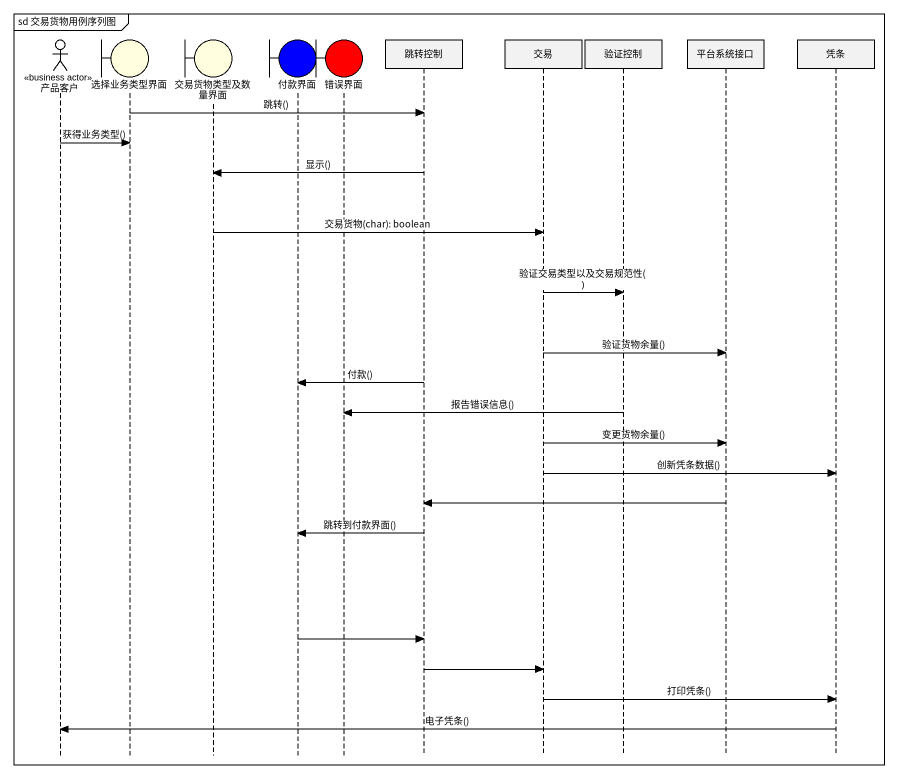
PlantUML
@startuml
mainframe sd 交易货物用例序列图
hide footbox
actor 产品客户 <<business actor>>
boundary 选择业务类型界面 #FFFFE0
boundary 交易货物类型及数量界面 #FFFFE0
boundary 付款界面 #0000FF
boundary 错误界面 #FF0000
participant 跳转控制
participant 交易
participant 验证控制
participant 平台系统接口
participant 凭条

选择业务类型界面 -> 跳转控制 : 跳转()
产品客户 -> 选择业务类型界面 : 获得业务类型()
跳转控制 -> 交易货物类型及数量界面 : 显示()
交易货物类型及数量界面 -> 交易 : 交易货物(char): boolean
交易 -> 验证控制 : 验证交易类型以及交易规范性()
交易 -> 平台系统接口 : 验证货物余量()
跳转控制 -> 付款界面 : 付款()
验证控制 -> 错误界面 : 报告错误信息()
交易 -> 平台系统接口 : 变更货物余量()
交易 -> 凭条 : 创新凭条数据()
平台系统接口 -> 跳转控制
跳转控制 -> 付款界面 : 跳转到付款界面()
付款界面 -> 跳转控制
跳转控制 -> 交易
交易 -> 凭条 : 打印凭条()
凭条 -> 产品客户 : 电子凭条()
@enduml
